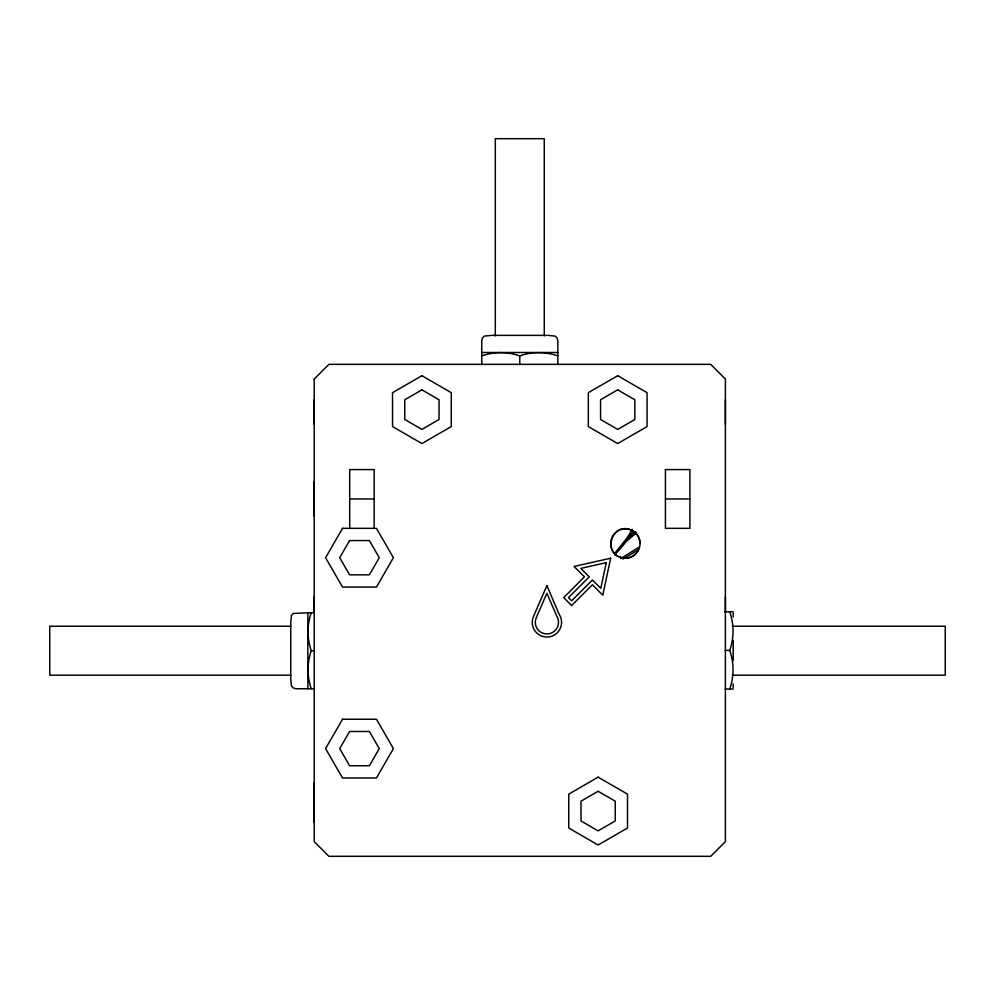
<?xml version="1.0" encoding="UTF-8"?>
<svg xmlns="http://www.w3.org/2000/svg" width="995" height="995" viewBox="0 0 995 995"><rect width="100%" height="100%" fill="white"/><g stroke="black" fill="none" stroke-linecap="round" stroke-linejoin="round"><path stroke-width="1.49" d="M491.468 335.377L484.416 336.086L482.451 338.051L481.742 340.725L481.742 364.755M557.834 364.755L557.834 340.725L557.113 338.051L555.16 336.086L548.096 335.377M624.748 558.12C600.719 556.665 611.552 519.278 632.683 530.795A14.117 13.47 45 0 1 639.524 539.713C642.471 549.538 632.882 560.185 622.808 557.872M311.273 612.659C306.97 624.959 306.97 638.417 311.273 650.705C306.97 663.006 306.97 676.463 311.273 688.751M729.745 689.062C734.111 676.563 734.111 662.894 729.745 650.407C734.111 637.907 734.111 624.238 729.745 611.751M632.36 529.352L626.763 538.332L615.606 552.3M633.168 531.367L623.43 545.061L614.711 554.974M627.459 538.967L635.83 531.952M625.246 542.25L636.564 532.835M620.83 558.506L639.126 547.101M622.895 559.028L638.753 549.514M481.742 355.899C494.03 351.596 507.487 351.596 519.788 355.899C532.076 351.596 545.534 351.596 557.834 355.899M492.438 335.377L547.126 335.377M481.742 352.491L557.834 352.491M349.693 498.955L374.17 498.955M665.431 498.955L689.896 498.955M725.144 611.751L733.191 611.751M290.727 626.228L49.75 626.228L49.75 675.182L290.727 675.182M732.258 626.228L945.25 626.228L945.25 675.182L732.258 675.182M725.144 650.407L729.745 650.407M311.273 650.705L314.221 650.705M314.221 688.751L296.1 688.751L293.425 688.043L291.473 686.077L290.751 679.025M725.144 689.062L733.191 689.062M619.325 556.777L621.514 557.685M733.191 613.069L733.191 616.925M733.191 640.394L733.191 660.406M733.191 683.876L733.191 687.744M725.392 399.841L725.392 424.305M725.392 596.863L725.392 612.634M544.265 335.825L544.265 138.691L495.311 138.691L495.311 335.825M519.788 355.899L519.788 364.755M374.17 528.333L374.17 469.59L349.693 469.59L349.693 528.333M314.209 399.841L314.209 424.318M314.209 481.829L314.209 516.094M314.209 596.863L314.209 612.634L293.425 613.38L291.473 615.333L290.751 622.397M314.209 782.667L314.209 822.231M307.865 612.659L307.865 688.751M290.751 623.367L290.751 678.055M638.056 550.857A14.689 14.689 0 0 1 625.345 558.207M617.994 556.23A14.689 14.689 0 0 1 617.994 530.795A14.689 14.689 0 0 1 640.021 543.519M314.209 379.033L314.209 841.633L328.885 856.309L710.704 856.309L725.392 841.633L725.392 379.033L710.704 364.344L328.897 364.344L314.209 379.033M665.431 469.59L665.431 528.333L689.896 528.333L689.896 469.59L665.431 469.59M606.253 562.648L600.781 588.393L592.398 580.01L571.627 600.781L568.468 597.622L589.239 576.851L580.794 568.406L606.253 562.648M610.656 558.207L602.783 595.172L592.398 584.786L571.627 605.557L563.705 597.622L584.463 576.851L574.078 566.466L610.656 558.207M536.529 617.049L535.497 620.171A11.604 11.604 0 0 0 547.747 633.927A11.604 11.604 0 0 0 557.859 618.542L546.864 593.318L536.529 617.049M546.902 585.607L533.681 615.955A14.689 14.689 0 0 0 547.971 636.999A14.689 14.689 0 0 0 559.053 614.102L546.902 585.607M342.529 528.333L325.576 557.697L342.529 587.075L376.446 587.075L393.398 557.697L376.446 528.333L342.529 528.333M349.593 540.571L339.705 557.697L349.593 574.836L369.381 574.836L379.269 557.697L369.381 540.571L349.593 540.571M342.529 719.236L325.576 748.601L342.529 777.978L376.446 777.978L393.398 748.601L376.446 719.236L342.529 719.236M349.593 731.474L339.705 748.601L349.593 765.74L369.381 765.74L379.269 748.601L369.381 731.474L349.593 731.474M421.905 375.712L392.54 392.677L392.54 426.581L421.905 443.546L451.27 426.581L451.27 392.677L421.905 375.712M421.905 389.841L404.766 399.741L404.766 419.517L421.905 429.405L439.031 419.517L439.031 399.741L421.905 389.841M617.708 375.712L588.331 392.664L588.331 426.581L617.708 443.546L647.073 426.581L647.073 392.664L617.708 375.712M617.708 389.841L600.57 399.741L600.57 419.517L617.708 429.405L634.835 419.517L634.835 399.741L617.708 389.841M598.119 777.157L568.754 794.122L568.754 828.039L598.119 844.991L627.497 828.039L627.497 794.122L598.119 777.157M598.119 791.299L580.993 801.186L580.993 820.962L598.119 830.862L615.258 820.962L615.258 801.186L598.119 791.299"/></g></svg>
